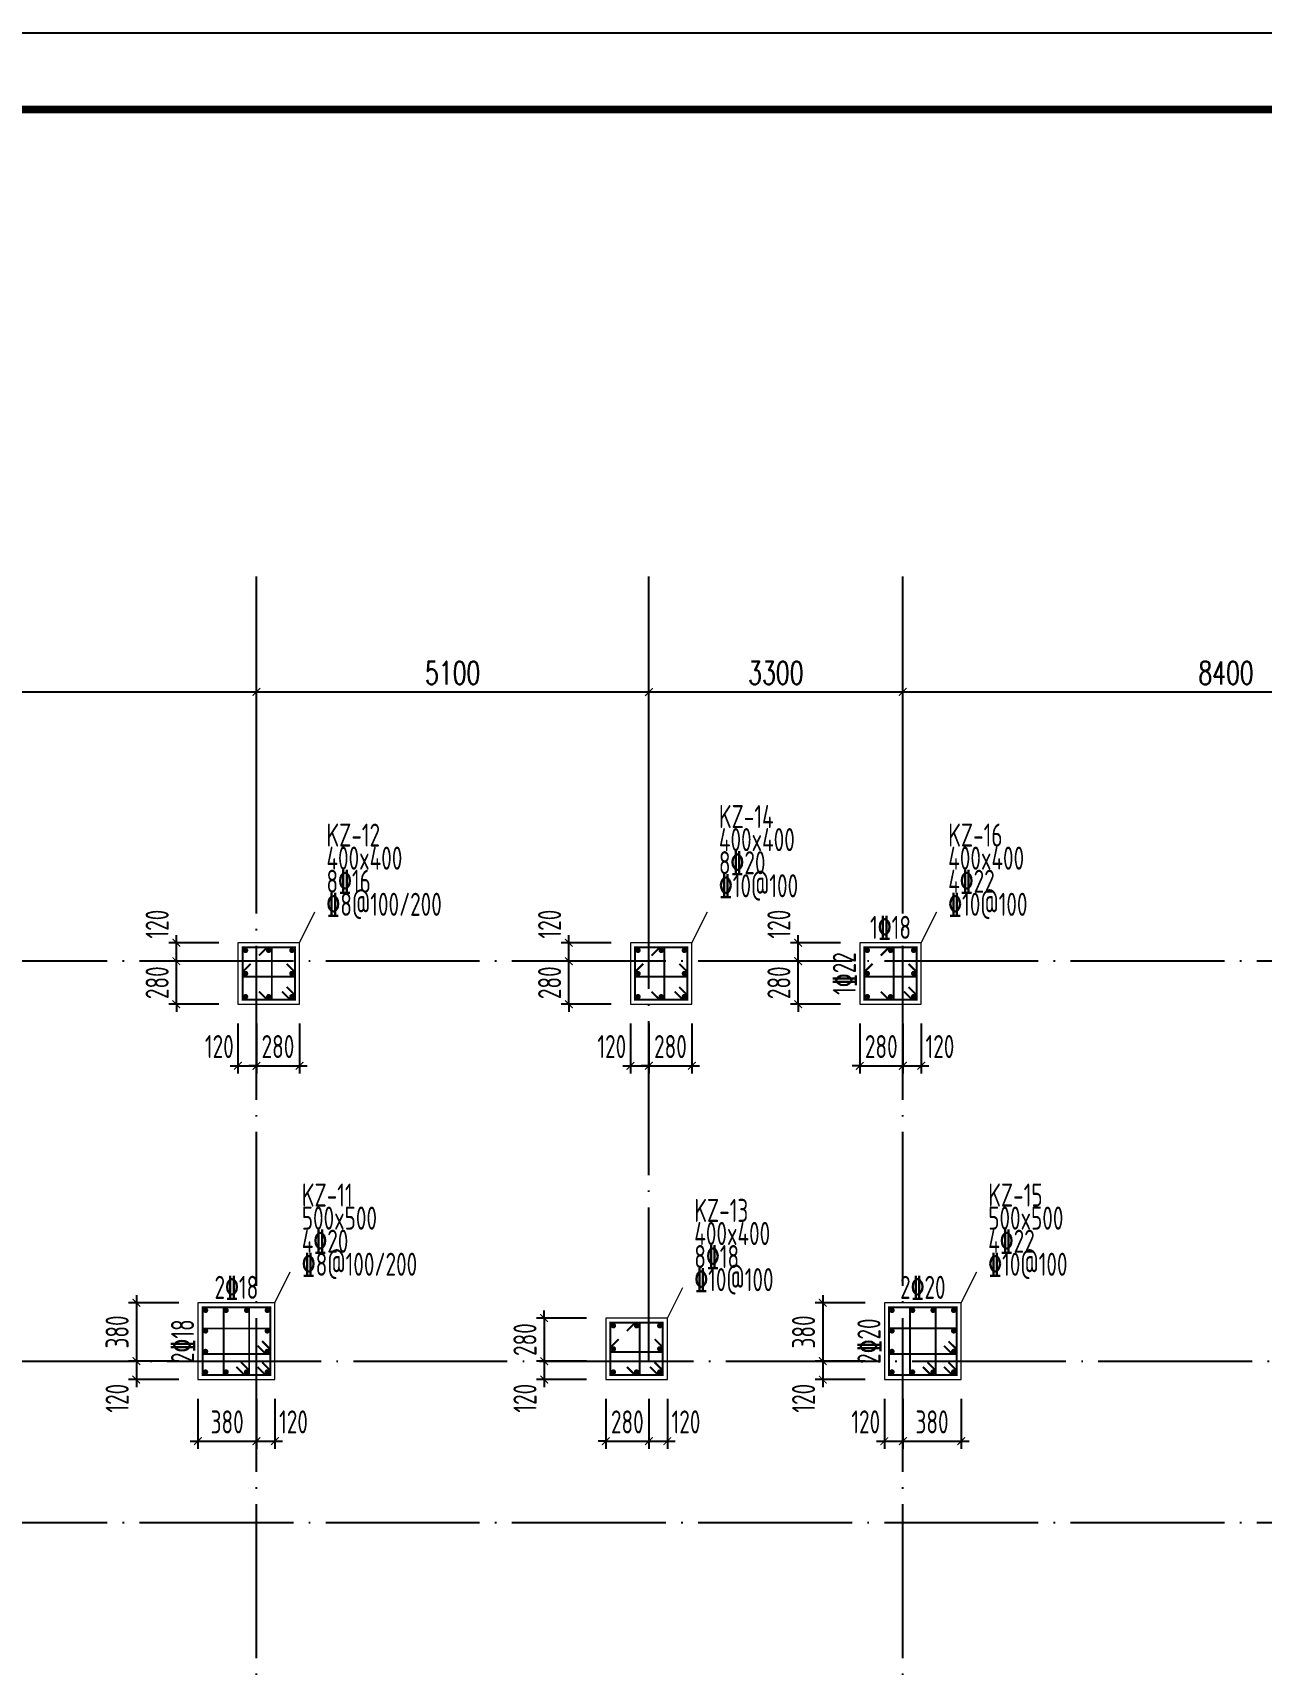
# Model space of a CAD drawing. Extents: x -638872 to -278819, y -139534 to 213996.
# Drawn here: x -508313 to -492348, y 28279 to 49531 of the extents above; entities that cross this region are included whole.
import ezdxf
from ezdxf.enums import TextEntityAlignment as Align

# ---------------------------------------------------------------- set-up
doc = ezdxf.new("R2010")
doc.units = 0
doc.header["$LTSCALE"] = 1000
doc.header["$MEASUREMENT"] = 0
doc.linetypes.add('DOTE', pattern=[2.42, 2, -0.2, 0.02, -0.2])
doc.layers.get('0').update_dxf_attribs({"linetype": 'CONTINUOUS'})
doc.layers.get('Defpoints').update_dxf_attribs({"linetype": 'CONTINUOUS'})
for name, color, linetype in [('AXIS', 171, 'CONTINUOUS'), ('DOTE', 14, 'DOTE'), ('S_PCOLUMHOOPBAR', 24, 'CONTINUOUS'), ('TK', 4, 'CONTINUOUS')]:
    doc.layers.add(name, color=color, linetype=linetype)
for name, color, linetype, lineweight in [('COLU', 7, 'CONTINUOUS', 0), ('COLU_DIM', 3, 'CONTINUOUS', 0), ('COLU_HATCH', 251, 'CONTINUOUS', 0), ('S_PColumMainBar', 14, 'CONTINUOUS', 25), ('柱原位标注', 7, 'CONTINUOUS', 18), ('柱集中标注', 2, 'CONTINUOUS', 18)]:
    doc.layers.add(name, color=color, linetype=linetype, lineweight=lineweight)
doc.styles.add('_TCH_DIM_T3', font='SIMPLEX', dxfattribs={"width": 0.705882, "bigfont": 'GBCBIG'})
doc.styles.add('FromPkpm', font='Pkpmeng', dxfattribs={"width": 0.7, "bigfont": 'hztxt'})
doc.styles.add('TSSD_Dimension', font='tssdeng.shx', dxfattribs={"width": 0.7, "bigfont": 'hztxt.shx'})
doc.dimstyles.new('_TCH_ARCH&&100', dxfattribs={"dimtxt": 297.5, "dimasz": 100, "dimexe": 250, "dimexo": 300, "dimgap": 100, "dimtad": 1, "dimdec": 0, "dimzin": 0, "dimdsep": 46, "dimtxsty": '_TCH_DIM_T3', "dimblk": 'ARCHTICK', "dimcen": 0.09, "dimclrt": 7, "dimazin": 2, "dimtfac": 1, "dimtdec": 0, "dimtix": 1, "dimtmove": 2, "dimatfit": 3, "dimfxl": 0, "dimtolj": 1, "dimtzin": 0, "dimarcsym": 0})
doc.dimstyles.new('TSSD_50_100', dxfattribs={"dimtxt": 300, "dimasz": 100, "dimexe": 100, "dimexo": 250, "dimgap": 100, "dimtad": 1, "dimdec": 0, "dimlfac": 0.5, "dimzin": 0, "dimdsep": 46, "dimtxsty": 'TSSD_Dimension', "dimblk": 'ARCHTICK', "dimblk1": 'ARCHTICK', "dimblk2": 'ARCHTICK', "dimcen": 0, "dimdle": 100, "dimclrt": 7, "dimadec": 0, "dimazin": 0, "dimtfac": 1, "dimtdec": 0, "dimtix": 1, "dimtmove": 2, "dimatfit": 3, "dimfxl": 0, "dimtolj": 1, "dimtzin": 0, "dimarcsym": 0})

# ---------------------------------------------------------------- blocks, each defined once
blk = doc.blocks.new('_ArchTick')
at = {"color": 0, "linetype": 'ByBlock', "const_width": 0.15}
blk.add_lwpolyline([(-0.5, -0.5), (0.5, 0.5)], dxfattribs=at)
blk = doc.blocks.new('*D221')
at = {"layer": 'COLU_DIM', "color": 0, "lineweight": -2}
for p, q in [((-497566, 36649), (-497566, 35999)), ((-497006, 36649), (-497006, 35999)), ((-497566, 36099), (-497666, 36099)), ((-497566, 36099), (-497006, 36099)), ((-497006, 36099), (-496906, 36099))]:
    blk.add_line(p, q, dxfattribs=at)
at = {"layer": 'Defpoints', "color": 0}
for p in [(-497566, 36899), (-497006, 36899), (-497006, 36099)]:
    blk.add_point(p, dxfattribs=at)
at = {"layer": 'COLU_DIM', "color": 0, "lineweight": -2, "xscale": 100, "yscale": 100, "zscale": 100}
blk.add_blockref('_ArchTick', (-497566, 36099), dxfattribs=at)
at = {"layer": 'COLU_DIM', "color": 0, "lineweight": -2, "xscale": 100, "yscale": 100, "zscale": 100, "rotation": 180}
blk.add_blockref('_ArchTick', (-497006, 36099), dxfattribs=at)
at = {"layer": 'COLU_DIM', "color": 7, "insert": (-497286, 36349), "char_height": 300, "attachment_point": 5, "style": 'TSSD_Dimension'}
blk.add_mtext('\\A1;280', dxfattribs=at)
blk = doc.blocks.new('*D222')
at = {"layer": 'COLU_DIM', "color": 0, "lineweight": -2}
for p, q in [((-497006, 36649), (-497006, 35999)), ((-496766, 36649), (-496766, 35999)), ((-497106, 36099), (-496666, 36099))]:
    blk.add_line(p, q, dxfattribs=at)
at = {"layer": 'Defpoints', "color": 0}
for p in [(-497006, 36899), (-496766, 36899), (-496766, 36099)]:
    blk.add_point(p, dxfattribs=at)
at = {"layer": 'COLU_DIM', "color": 0, "lineweight": -2, "xscale": 100, "yscale": 100, "zscale": 100, "rotation": 180}
blk.add_blockref('_ArchTick', (-497006, 36099), dxfattribs=at)
at = {"layer": 'COLU_DIM', "color": 0, "lineweight": -2, "xscale": 100, "yscale": 100, "zscale": 100}
blk.add_blockref('_ArchTick', (-496766, 36099), dxfattribs=at)
at = {"layer": 'COLU_DIM', "color": 7, "insert": (-496524, 36349), "char_height": 300, "attachment_point": 5, "style": 'TSSD_Dimension'}
blk.add_mtext('\\A1;120', dxfattribs=at)
blk = doc.blocks.new('*D223')
at = {"layer": 'COLU_DIM', "color": 0, "lineweight": -2}
for p, q in [((-497816, 37459), (-498466, 37459)), ((-498366, 37459), (-498366, 37559)), ((-498366, 36899), (-498366, 37459)), ((-497816, 36899), (-498466, 36899)), ((-498366, 36899), (-498366, 36799))]:
    blk.add_line(p, q, dxfattribs=at)
at = {"layer": 'Defpoints', "color": 0}
for p in [(-498366, 37459), (-497566, 37459), (-497566, 36899)]:
    blk.add_point(p, dxfattribs=at)
at = {"layer": 'COLU_DIM', "color": 0, "lineweight": -2, "xscale": 100, "yscale": 100, "zscale": 100}
for p, rotation in [((-498366, 37459), 270), ((-498366, 36899), 90)]:
    blk.add_blockref('_ArchTick', p, dxfattribs=dict(at, rotation=rotation))
at = {"layer": 'COLU_DIM', "color": 7, "insert": (-498616, 37179), "char_height": 300, "attachment_point": 5, "rotation": 90, "style": 'TSSD_Dimension'}
blk.add_mtext('\\A1;280', dxfattribs=at)
blk = doc.blocks.new('*D224')
at = {"layer": 'COLU_DIM', "color": 0, "lineweight": -2}
for p, q in [((-497816, 37699), (-498466, 37699)), ((-498366, 37359), (-498366, 37799)), ((-497816, 37459), (-498466, 37459))]:
    blk.add_line(p, q, dxfattribs=at)
at = {"layer": 'Defpoints', "color": 0}
for p in [(-498366, 37699), (-497566, 37699), (-497566, 37459)]:
    blk.add_point(p, dxfattribs=at)
at = {"layer": 'COLU_DIM', "color": 0, "lineweight": -2, "xscale": 100, "yscale": 100, "zscale": 100}
for p, rotation in [((-498366, 37699), 90), ((-498366, 37459), 270)]:
    blk.add_blockref('_ArchTick', p, dxfattribs=dict(at, rotation=rotation))
at = {"layer": 'COLU_DIM', "color": 7, "insert": (-498616, 37941), "char_height": 300, "attachment_point": 5, "rotation": 90, "style": 'TSSD_Dimension'}
blk.add_mtext('\\A1;120', dxfattribs=at)
blk = doc.blocks.new('*D225')
at = {"layer": 'COLU_DIM', "color": 0, "lineweight": -2}
for p, q in [((-500546, 36649), (-500546, 35999)), ((-500306, 36649), (-500306, 35999)), ((-500646, 36099), (-500206, 36099))]:
    blk.add_line(p, q, dxfattribs=at)
at = {"layer": 'Defpoints', "color": 0}
for p in [(-500546, 36899), (-500306, 36899), (-500306, 36099)]:
    blk.add_point(p, dxfattribs=at)
at = {"layer": 'COLU_DIM', "color": 0, "lineweight": -2, "xscale": 100, "yscale": 100, "zscale": 100, "rotation": 180}
blk.add_blockref('_ArchTick', (-500546, 36099), dxfattribs=at)
at = {"layer": 'COLU_DIM', "color": 0, "lineweight": -2, "xscale": 100, "yscale": 100, "zscale": 100}
blk.add_blockref('_ArchTick', (-500306, 36099), dxfattribs=at)
at = {"layer": 'COLU_DIM', "color": 7, "insert": (-500788, 36349), "char_height": 300, "attachment_point": 5, "style": 'TSSD_Dimension'}
blk.add_mtext('\\A1;120', dxfattribs=at)
blk = doc.blocks.new('*D226')
at = {"layer": 'COLU_DIM', "color": 0, "lineweight": -2}
for p, q in [((-500306, 36649), (-500306, 35999)), ((-499746, 36649), (-499746, 35999)), ((-500306, 36099), (-500406, 36099)), ((-500306, 36099), (-499746, 36099)), ((-499746, 36099), (-499646, 36099))]:
    blk.add_line(p, q, dxfattribs=at)
at = {"layer": 'Defpoints', "color": 0}
for p in [(-500306, 36899), (-499746, 36899), (-499746, 36099)]:
    blk.add_point(p, dxfattribs=at)
at = {"layer": 'COLU_DIM', "color": 0, "lineweight": -2, "xscale": 100, "yscale": 100, "zscale": 100}
blk.add_blockref('_ArchTick', (-500306, 36099), dxfattribs=at)
at = {"layer": 'COLU_DIM', "color": 0, "lineweight": -2, "xscale": 100, "yscale": 100, "zscale": 100, "rotation": 180}
blk.add_blockref('_ArchTick', (-499746, 36099), dxfattribs=at)
at = {"layer": 'COLU_DIM', "color": 7, "insert": (-500026, 36349), "char_height": 300, "attachment_point": 5, "style": 'TSSD_Dimension'}
blk.add_mtext('\\A1;280', dxfattribs=at)
blk = doc.blocks.new('*D227')
at = {"layer": 'COLU_DIM', "color": 0, "lineweight": -2}
for p, q in [((-500796, 37459), (-501446, 37459)), ((-501346, 37459), (-501346, 37559)), ((-501346, 36899), (-501346, 37459)), ((-500796, 36899), (-501446, 36899)), ((-501346, 36899), (-501346, 36799))]:
    blk.add_line(p, q, dxfattribs=at)
at = {"layer": 'Defpoints', "color": 0}
for p in [(-501346, 37459), (-500546, 37459), (-500546, 36899)]:
    blk.add_point(p, dxfattribs=at)
at = {"layer": 'COLU_DIM', "color": 0, "lineweight": -2, "xscale": 100, "yscale": 100, "zscale": 100}
for p, rotation in [((-501346, 37459), 270), ((-501346, 36899), 90)]:
    blk.add_blockref('_ArchTick', p, dxfattribs=dict(at, rotation=rotation))
at = {"layer": 'COLU_DIM', "color": 7, "insert": (-501596, 37179), "char_height": 300, "attachment_point": 5, "rotation": 90, "style": 'TSSD_Dimension'}
blk.add_mtext('\\A1;280', dxfattribs=at)
blk = doc.blocks.new('*D228')
at = {"layer": 'COLU_DIM', "color": 0, "lineweight": -2}
for p, q in [((-500796, 37699), (-501446, 37699)), ((-501346, 37359), (-501346, 37799)), ((-500796, 37459), (-501446, 37459))]:
    blk.add_line(p, q, dxfattribs=at)
at = {"layer": 'Defpoints', "color": 0}
for p in [(-501346, 37699), (-500546, 37699), (-500546, 37459)]:
    blk.add_point(p, dxfattribs=at)
at = {"layer": 'COLU_DIM', "color": 0, "lineweight": -2, "xscale": 100, "yscale": 100, "zscale": 100}
for p, rotation in [((-501346, 37699), 90), ((-501346, 37459), 270)]:
    blk.add_blockref('_ArchTick', p, dxfattribs=dict(at, rotation=rotation))
at = {"layer": 'COLU_DIM', "color": 7, "insert": (-501596, 37941), "char_height": 300, "attachment_point": 5, "rotation": 90, "style": 'TSSD_Dimension'}
blk.add_mtext('\\A1;120', dxfattribs=at)
blk = doc.blocks.new('*D229')
at = {"layer": 'COLU_DIM', "color": 0, "lineweight": -2}
for p, q in [((-505646, 36649), (-505646, 35999)), ((-505406, 36649), (-505406, 35999)), ((-505746, 36099), (-505306, 36099))]:
    blk.add_line(p, q, dxfattribs=at)
at = {"layer": 'Defpoints', "color": 0}
for p in [(-505646, 36899), (-505406, 36899), (-505406, 36099)]:
    blk.add_point(p, dxfattribs=at)
at = {"layer": 'COLU_DIM', "color": 0, "lineweight": -2, "xscale": 100, "yscale": 100, "zscale": 100, "rotation": 180}
blk.add_blockref('_ArchTick', (-505646, 36099), dxfattribs=at)
at = {"layer": 'COLU_DIM', "color": 0, "lineweight": -2, "xscale": 100, "yscale": 100, "zscale": 100}
blk.add_blockref('_ArchTick', (-505406, 36099), dxfattribs=at)
at = {"layer": 'COLU_DIM', "color": 7, "insert": (-505888, 36349), "char_height": 300, "attachment_point": 5, "style": 'TSSD_Dimension'}
blk.add_mtext('\\A1;120', dxfattribs=at)
blk = doc.blocks.new('*D230')
at = {"layer": 'COLU_DIM', "color": 0, "lineweight": -2}
for p, q in [((-505406, 36649), (-505406, 35999)), ((-504846, 36649), (-504846, 35999)), ((-505406, 36099), (-505506, 36099)), ((-505406, 36099), (-504846, 36099)), ((-504846, 36099), (-504746, 36099))]:
    blk.add_line(p, q, dxfattribs=at)
at = {"layer": 'Defpoints', "color": 0}
for p in [(-505406, 36899), (-504846, 36899), (-504846, 36099)]:
    blk.add_point(p, dxfattribs=at)
at = {"layer": 'COLU_DIM', "color": 0, "lineweight": -2, "xscale": 100, "yscale": 100, "zscale": 100}
blk.add_blockref('_ArchTick', (-505406, 36099), dxfattribs=at)
at = {"layer": 'COLU_DIM', "color": 0, "lineweight": -2, "xscale": 100, "yscale": 100, "zscale": 100, "rotation": 180}
blk.add_blockref('_ArchTick', (-504846, 36099), dxfattribs=at)
at = {"layer": 'COLU_DIM', "color": 7, "insert": (-505126, 36349), "char_height": 300, "attachment_point": 5, "style": 'TSSD_Dimension'}
blk.add_mtext('\\A1;280', dxfattribs=at)
blk = doc.blocks.new('*D231')
at = {"layer": 'COLU_DIM', "color": 0, "lineweight": -2}
for p, q in [((-505896, 37459), (-506546, 37459)), ((-506446, 37459), (-506446, 37559)), ((-506446, 36899), (-506446, 37459)), ((-505896, 36899), (-506546, 36899)), ((-506446, 36899), (-506446, 36799))]:
    blk.add_line(p, q, dxfattribs=at)
at = {"layer": 'Defpoints', "color": 0}
for p in [(-506446, 37459), (-505646, 37459), (-505646, 36899)]:
    blk.add_point(p, dxfattribs=at)
at = {"layer": 'COLU_DIM', "color": 0, "lineweight": -2, "xscale": 100, "yscale": 100, "zscale": 100}
for p, rotation in [((-506446, 37459), 270), ((-506446, 36899), 90)]:
    blk.add_blockref('_ArchTick', p, dxfattribs=dict(at, rotation=rotation))
at = {"layer": 'COLU_DIM', "color": 7, "insert": (-506696, 37179), "char_height": 300, "attachment_point": 5, "rotation": 90, "style": 'TSSD_Dimension'}
blk.add_mtext('\\A1;280', dxfattribs=at)
blk = doc.blocks.new('*D232')
at = {"layer": 'COLU_DIM', "color": 0, "lineweight": -2}
for p, q in [((-505896, 37699), (-506546, 37699)), ((-506446, 37359), (-506446, 37799)), ((-505896, 37459), (-506546, 37459))]:
    blk.add_line(p, q, dxfattribs=at)
at = {"layer": 'Defpoints', "color": 0}
for p in [(-506446, 37699), (-505646, 37699), (-505646, 37459)]:
    blk.add_point(p, dxfattribs=at)
at = {"layer": 'COLU_DIM', "color": 0, "lineweight": -2, "xscale": 100, "yscale": 100, "zscale": 100}
for p, rotation in [((-506446, 37699), 90), ((-506446, 37459), 270)]:
    blk.add_blockref('_ArchTick', p, dxfattribs=dict(at, rotation=rotation))
at = {"layer": 'COLU_DIM', "color": 7, "insert": (-506696, 37941), "char_height": 300, "attachment_point": 5, "rotation": 90, "style": 'TSSD_Dimension'}
blk.add_mtext('\\A1;120', dxfattribs=at)
blk = doc.blocks.new('*D253')
at = {"layer": 'COLU_DIM', "color": 0, "lineweight": -2}
for p, q in [((-497246, 31769), (-497246, 31119)), ((-497006, 31769), (-497006, 31119)), ((-497346, 31219), (-496906, 31219))]:
    blk.add_line(p, q, dxfattribs=at)
at = {"layer": 'Defpoints', "color": 0}
for p in [(-497246, 32019), (-497006, 32019), (-497006, 31219)]:
    blk.add_point(p, dxfattribs=at)
at = {"layer": 'COLU_DIM', "color": 0, "lineweight": -2, "xscale": 100, "yscale": 100, "zscale": 100, "rotation": 180}
blk.add_blockref('_ArchTick', (-497246, 31219), dxfattribs=at)
at = {"layer": 'COLU_DIM', "color": 0, "lineweight": -2, "xscale": 100, "yscale": 100, "zscale": 100}
blk.add_blockref('_ArchTick', (-497006, 31219), dxfattribs=at)
at = {"layer": 'COLU_DIM', "color": 7, "insert": (-497488, 31469), "char_height": 300, "attachment_point": 5, "style": 'TSSD_Dimension'}
blk.add_mtext('\\A1;120', dxfattribs=at)
blk = doc.blocks.new('*D254')
at = {"layer": 'COLU_DIM', "color": 0, "lineweight": -2}
for p, q in [((-497006, 31769), (-497006, 31119)), ((-496246, 31769), (-496246, 31119)), ((-497106, 31219), (-496146, 31219))]:
    blk.add_line(p, q, dxfattribs=at)
at = {"layer": 'Defpoints', "color": 0}
for p in [(-497006, 32019), (-496246, 32019), (-496246, 31219)]:
    blk.add_point(p, dxfattribs=at)
at = {"layer": 'COLU_DIM', "color": 0, "lineweight": -2, "xscale": 100, "yscale": 100, "zscale": 100, "rotation": 180}
blk.add_blockref('_ArchTick', (-497006, 31219), dxfattribs=at)
at = {"layer": 'COLU_DIM', "color": 0, "lineweight": -2, "xscale": 100, "yscale": 100, "zscale": 100}
blk.add_blockref('_ArchTick', (-496246, 31219), dxfattribs=at)
at = {"layer": 'COLU_DIM', "color": 7, "insert": (-496626, 31469), "char_height": 300, "attachment_point": 5, "style": 'TSSD_Dimension'}
blk.add_mtext('\\A1;380', dxfattribs=at)
blk = doc.blocks.new('*D255')
at = {"layer": 'COLU_DIM', "color": 0, "lineweight": -2}
for p, q in [((-497496, 33019), (-498146, 33019)), ((-498046, 33119), (-498046, 32159)), ((-497496, 32259), (-498146, 32259))]:
    blk.add_line(p, q, dxfattribs=at)
at = {"layer": 'Defpoints', "color": 0}
for p in [(-497246, 33019), (-498046, 32259), (-497246, 32259)]:
    blk.add_point(p, dxfattribs=at)
at = {"layer": 'COLU_DIM', "color": 0, "lineweight": -2, "xscale": 100, "yscale": 100, "zscale": 100}
for p, rotation in [((-498046, 33019), 90), ((-498046, 32259), 270)]:
    blk.add_blockref('_ArchTick', p, dxfattribs=dict(at, rotation=rotation))
at = {"layer": 'COLU_DIM', "color": 7, "insert": (-498296, 32639), "char_height": 300, "attachment_point": 5, "rotation": 90, "style": 'TSSD_Dimension'}
blk.add_mtext('\\A1;380', dxfattribs=at)
blk = doc.blocks.new('*D256')
at = {"layer": 'COLU_DIM', "color": 0, "lineweight": -2}
for p, q in [((-498046, 32359), (-498046, 31919)), ((-497496, 32259), (-498146, 32259)), ((-497496, 32019), (-498146, 32019))]:
    blk.add_line(p, q, dxfattribs=at)
at = {"layer": 'Defpoints', "color": 0}
for p in [(-497246, 32259), (-498046, 32019), (-497246, 32019)]:
    blk.add_point(p, dxfattribs=at)
at = {"layer": 'COLU_DIM', "color": 0, "lineweight": -2, "xscale": 100, "yscale": 100, "zscale": 100}
for p, rotation in [((-498046, 32259), 90), ((-498046, 32019), 270)]:
    blk.add_blockref('_ArchTick', p, dxfattribs=dict(at, rotation=rotation))
at = {"layer": 'COLU_DIM', "color": 7, "insert": (-498296, 31777), "char_height": 300, "attachment_point": 5, "rotation": 90, "style": 'TSSD_Dimension'}
blk.add_mtext('\\A1;120', dxfattribs=at)
blk = doc.blocks.new('*D257')
at = {"layer": 'COLU_DIM', "color": 0, "lineweight": -2}
for p, q in [((-500866, 31769), (-500866, 31119)), ((-500306, 31769), (-500306, 31119)), ((-500866, 31219), (-500966, 31219)), ((-500866, 31219), (-500306, 31219)), ((-500306, 31219), (-500206, 31219))]:
    blk.add_line(p, q, dxfattribs=at)
at = {"layer": 'Defpoints', "color": 0}
for p in [(-500866, 32019), (-500306, 32019), (-500306, 31219)]:
    blk.add_point(p, dxfattribs=at)
at = {"layer": 'COLU_DIM', "color": 0, "lineweight": -2, "xscale": 100, "yscale": 100, "zscale": 100}
blk.add_blockref('_ArchTick', (-500866, 31219), dxfattribs=at)
at = {"layer": 'COLU_DIM', "color": 0, "lineweight": -2, "xscale": 100, "yscale": 100, "zscale": 100, "rotation": 180}
blk.add_blockref('_ArchTick', (-500306, 31219), dxfattribs=at)
at = {"layer": 'COLU_DIM', "color": 7, "insert": (-500586, 31469), "char_height": 300, "attachment_point": 5, "style": 'TSSD_Dimension'}
blk.add_mtext('\\A1;280', dxfattribs=at)
blk = doc.blocks.new('*D258')
at = {"layer": 'COLU_DIM', "color": 0, "lineweight": -2}
for p, q in [((-500306, 31769), (-500306, 31119)), ((-500066, 31769), (-500066, 31119)), ((-500406, 31219), (-499966, 31219))]:
    blk.add_line(p, q, dxfattribs=at)
at = {"layer": 'Defpoints', "color": 0}
for p in [(-500306, 32019), (-500066, 32019), (-500066, 31219)]:
    blk.add_point(p, dxfattribs=at)
at = {"layer": 'COLU_DIM', "color": 0, "lineweight": -2, "xscale": 100, "yscale": 100, "zscale": 100, "rotation": 180}
blk.add_blockref('_ArchTick', (-500306, 31219), dxfattribs=at)
at = {"layer": 'COLU_DIM', "color": 0, "lineweight": -2, "xscale": 100, "yscale": 100, "zscale": 100}
blk.add_blockref('_ArchTick', (-500066, 31219), dxfattribs=at)
at = {"layer": 'COLU_DIM', "color": 7, "insert": (-499824, 31469), "char_height": 300, "attachment_point": 5, "style": 'TSSD_Dimension'}
blk.add_mtext('\\A1;120', dxfattribs=at)
blk = doc.blocks.new('*D259')
at = {"layer": 'COLU_DIM', "color": 0, "lineweight": -2}
for p, q in [((-501116, 32819), (-501766, 32819)), ((-501666, 32819), (-501666, 32919)), ((-501666, 32819), (-501666, 32259)), ((-501116, 32259), (-501766, 32259)), ((-501666, 32259), (-501666, 32159))]:
    blk.add_line(p, q, dxfattribs=at)
at = {"layer": 'Defpoints', "color": 0}
for p in [(-500866, 32819), (-501666, 32259), (-500866, 32259)]:
    blk.add_point(p, dxfattribs=at)
at = {"layer": 'COLU_DIM', "color": 0, "lineweight": -2, "xscale": 100, "yscale": 100, "zscale": 100}
for p, rotation in [((-501666, 32819), 270), ((-501666, 32259), 90)]:
    blk.add_blockref('_ArchTick', p, dxfattribs=dict(at, rotation=rotation))
at = {"layer": 'COLU_DIM', "color": 7, "insert": (-501916, 32539), "char_height": 300, "attachment_point": 5, "rotation": 90, "style": 'TSSD_Dimension'}
blk.add_mtext('\\A1;280', dxfattribs=at)
blk = doc.blocks.new('*D260')
at = {"layer": 'COLU_DIM', "color": 0, "lineweight": -2}
for p, q in [((-501666, 32359), (-501666, 31919)), ((-501116, 32259), (-501766, 32259)), ((-501116, 32019), (-501766, 32019))]:
    blk.add_line(p, q, dxfattribs=at)
at = {"layer": 'Defpoints', "color": 0}
for p in [(-500866, 32259), (-501666, 32019), (-500866, 32019)]:
    blk.add_point(p, dxfattribs=at)
at = {"layer": 'COLU_DIM', "color": 0, "lineweight": -2, "xscale": 100, "yscale": 100, "zscale": 100}
for p, rotation in [((-501666, 32259), 90), ((-501666, 32019), 270)]:
    blk.add_blockref('_ArchTick', p, dxfattribs=dict(at, rotation=rotation))
at = {"layer": 'COLU_DIM', "color": 7, "insert": (-501916, 31777), "char_height": 300, "attachment_point": 5, "rotation": 90, "style": 'TSSD_Dimension'}
blk.add_mtext('\\A1;120', dxfattribs=at)
blk = doc.blocks.new('*D261')
at = {"layer": 'COLU_DIM', "color": 0, "lineweight": -2}
for p, q in [((-506166, 31769), (-506166, 31119)), ((-505406, 31769), (-505406, 31119)), ((-506266, 31219), (-505306, 31219))]:
    blk.add_line(p, q, dxfattribs=at)
at = {"layer": 'Defpoints', "color": 0}
for p in [(-506166, 32019), (-505406, 32019), (-505406, 31219)]:
    blk.add_point(p, dxfattribs=at)
at = {"layer": 'COLU_DIM', "color": 0, "lineweight": -2, "xscale": 100, "yscale": 100, "zscale": 100, "rotation": 180}
blk.add_blockref('_ArchTick', (-506166, 31219), dxfattribs=at)
at = {"layer": 'COLU_DIM', "color": 0, "lineweight": -2, "xscale": 100, "yscale": 100, "zscale": 100}
blk.add_blockref('_ArchTick', (-505406, 31219), dxfattribs=at)
at = {"layer": 'COLU_DIM', "color": 7, "insert": (-505786, 31469), "char_height": 300, "attachment_point": 5, "style": 'TSSD_Dimension'}
blk.add_mtext('\\A1;380', dxfattribs=at)
blk = doc.blocks.new('*D262')
at = {"layer": 'COLU_DIM', "color": 0, "lineweight": -2}
for p, q in [((-505406, 31769), (-505406, 31119)), ((-505166, 31769), (-505166, 31119)), ((-505506, 31219), (-505066, 31219))]:
    blk.add_line(p, q, dxfattribs=at)
at = {"layer": 'Defpoints', "color": 0}
for p in [(-505406, 32019), (-505166, 32019), (-505166, 31219)]:
    blk.add_point(p, dxfattribs=at)
at = {"layer": 'COLU_DIM', "color": 0, "lineweight": -2, "xscale": 100, "yscale": 100, "zscale": 100, "rotation": 180}
blk.add_blockref('_ArchTick', (-505406, 31219), dxfattribs=at)
at = {"layer": 'COLU_DIM', "color": 0, "lineweight": -2, "xscale": 100, "yscale": 100, "zscale": 100}
blk.add_blockref('_ArchTick', (-505166, 31219), dxfattribs=at)
at = {"layer": 'COLU_DIM', "color": 7, "insert": (-504924, 31469), "char_height": 300, "attachment_point": 5, "style": 'TSSD_Dimension'}
blk.add_mtext('\\A1;120', dxfattribs=at)
blk = doc.blocks.new('*D263')
at = {"layer": 'COLU_DIM', "color": 0, "lineweight": -2}
for p, q in [((-506416, 33019), (-507066, 33019)), ((-506966, 33119), (-506966, 32159)), ((-506416, 32259), (-507066, 32259))]:
    blk.add_line(p, q, dxfattribs=at)
at = {"layer": 'Defpoints', "color": 0}
for p in [(-506166, 33019), (-506966, 32259), (-506166, 32259)]:
    blk.add_point(p, dxfattribs=at)
at = {"layer": 'COLU_DIM', "color": 0, "lineweight": -2, "xscale": 100, "yscale": 100, "zscale": 100}
for p, rotation in [((-506966, 33019), 90), ((-506966, 32259), 270)]:
    blk.add_blockref('_ArchTick', p, dxfattribs=dict(at, rotation=rotation))
at = {"layer": 'COLU_DIM', "color": 7, "insert": (-507216, 32639), "char_height": 300, "attachment_point": 5, "rotation": 90, "style": 'TSSD_Dimension'}
blk.add_mtext('\\A1;380', dxfattribs=at)
blk = doc.blocks.new('*D264')
at = {"layer": 'COLU_DIM', "color": 0, "lineweight": -2}
for p, q in [((-506966, 32359), (-506966, 31919)), ((-506416, 32259), (-507066, 32259)), ((-506416, 32019), (-507066, 32019))]:
    blk.add_line(p, q, dxfattribs=at)
at = {"layer": 'Defpoints', "color": 0}
for p in [(-506166, 32259), (-506966, 32019), (-506166, 32019)]:
    blk.add_point(p, dxfattribs=at)
at = {"layer": 'COLU_DIM', "color": 0, "lineweight": -2, "xscale": 100, "yscale": 100, "zscale": 100}
for p, rotation in [((-506966, 32259), 90), ((-506966, 32019), 270)]:
    blk.add_blockref('_ArchTick', p, dxfattribs=dict(at, rotation=rotation))
at = {"layer": 'COLU_DIM', "color": 7, "insert": (-507216, 31777), "char_height": 300, "attachment_point": 5, "rotation": 90, "style": 'TSSD_Dimension'}
blk.add_mtext('\\A1;120', dxfattribs=at)
blk = doc.blocks.new('GeYuanFrame_12066454', base_point=(18.76, 4.34))
at = {"layer": 'TK'}
blk.add_line((43.76, 414.34), (751.76, 414.34), dxfattribs=at)
blk.add_lwpolyline([(18.76, 424.34), (761.76, 424.34), (761.76, 4.34), (18.76, 4.34), (18.76, 424.34)], dxfattribs=at)
at = {"layer": 'TK', "const_width": 1}
blk.add_lwpolyline([(751.76, 414.34), (43.76, 414.34), (43.76, 14.34), (751.76, 14.34)], close=True, dxfattribs=at)
blk = doc.blocks.new('*D667')
at = {"layer": 'AXIS', "color": 0, "lineweight": -2}
for p, q in [((-513806, 38759), (-513806, 41209)), ((-505406, 38759), (-505406, 41209)), ((-513806, 40959), (-505406, 40959))]:
    blk.add_line(p, q, dxfattribs=at)
at = {"layer": 'Defpoints', "color": 0}
for p in [(-505406, 40959), (-513806, 38459), (-505406, 38459)]:
    blk.add_point(p, dxfattribs=at)
at = {"layer": 'AXIS', "color": 0, "lineweight": -2, "xscale": 100, "yscale": 100, "zscale": 100, "rotation": 180}
blk.add_blockref('_ArchTick', (-513806, 40959), dxfattribs=at)
at = {"layer": 'AXIS', "color": 0, "lineweight": -2, "xscale": 100, "yscale": 100, "zscale": 100}
blk.add_blockref('_ArchTick', (-505406, 40959), dxfattribs=at)
at = {"layer": 'AXIS', "color": 7, "insert": (-509606, 41207), "char_height": 297.5, "attachment_point": 5, "style": '_TCH_DIM_T3'}
blk.add_mtext('\\A1;8400', dxfattribs=at)
blk = doc.blocks.new('*D668')
at = {"layer": 'AXIS', "color": 0, "lineweight": -2}
for p, q in [((-505406, 38759), (-505406, 41209)), ((-500306, 38759), (-500306, 41209)), ((-505406, 40959), (-500306, 40959))]:
    blk.add_line(p, q, dxfattribs=at)
at = {"layer": 'Defpoints', "color": 0}
for p in [(-500306, 40959), (-505406, 38459), (-500306, 38459)]:
    blk.add_point(p, dxfattribs=at)
at = {"layer": 'AXIS', "color": 0, "lineweight": -2, "xscale": 100, "yscale": 100, "zscale": 100, "rotation": 180}
blk.add_blockref('_ArchTick', (-505406, 40959), dxfattribs=at)
at = {"layer": 'AXIS', "color": 0, "lineweight": -2, "xscale": 100, "yscale": 100, "zscale": 100}
blk.add_blockref('_ArchTick', (-500306, 40959), dxfattribs=at)
at = {"layer": 'AXIS', "color": 7, "insert": (-502856, 41207), "char_height": 297.5, "attachment_point": 5, "style": '_TCH_DIM_T3'}
blk.add_mtext('\\A1;5100', dxfattribs=at)
blk = doc.blocks.new('*D669')
at = {"layer": 'AXIS', "color": 0, "lineweight": -2}
for p, q in [((-500306, 38759), (-500306, 41209)), ((-497006, 38759), (-497006, 41209)), ((-500306, 40959), (-497006, 40959))]:
    blk.add_line(p, q, dxfattribs=at)
at = {"layer": 'Defpoints', "color": 0}
for p in [(-497006, 40959), (-500306, 38459), (-497006, 38459)]:
    blk.add_point(p, dxfattribs=at)
at = {"layer": 'AXIS', "color": 0, "lineweight": -2, "xscale": 100, "yscale": 100, "zscale": 100, "rotation": 180}
blk.add_blockref('_ArchTick', (-500306, 40959), dxfattribs=at)
at = {"layer": 'AXIS', "color": 0, "lineweight": -2, "xscale": 100, "yscale": 100, "zscale": 100}
blk.add_blockref('_ArchTick', (-497006, 40959), dxfattribs=at)
at = {"layer": 'AXIS', "color": 7, "insert": (-498656, 41207), "char_height": 297.5, "attachment_point": 5, "style": '_TCH_DIM_T3'}
blk.add_mtext('\\A1;3300', dxfattribs=at)
blk = doc.blocks.new('*D670')
at = {"layer": 'AXIS', "color": 0, "lineweight": -2}
for p, q in [((-497006, 38759), (-497006, 41209)), ((-488606, 38759), (-488606, 41209)), ((-497006, 40959), (-488606, 40959))]:
    blk.add_line(p, q, dxfattribs=at)
at = {"layer": 'Defpoints', "color": 0}
for p in [(-488606, 40959), (-497006, 38459), (-488606, 38459)]:
    blk.add_point(p, dxfattribs=at)
at = {"layer": 'AXIS', "color": 0, "lineweight": -2, "xscale": 100, "yscale": 100, "zscale": 100, "rotation": 180}
blk.add_blockref('_ArchTick', (-497006, 40959), dxfattribs=at)
at = {"layer": 'AXIS', "color": 0, "lineweight": -2, "xscale": 100, "yscale": 100, "zscale": 100}
blk.add_blockref('_ArchTick', (-488606, 40959), dxfattribs=at)
at = {"layer": 'AXIS', "color": 7, "insert": (-492806, 41207), "char_height": 297.5, "attachment_point": 5, "style": '_TCH_DIM_T3'}
blk.add_mtext('\\A1;8400', dxfattribs=at)

msp = doc.modelspace()

# ---------------------------------------------------------------- linework, layer by layer
at = {"layer": 'AXIS'}
for p, q in [((-505405.89, 38458.61), (-505405.89, 42458.61)), ((-500305.89, 38458.61), (-500305.89, 42458.61)), ((-497005.89, 38458.61), (-497005.89, 42458.61))]:
    msp.add_line(p, q, dxfattribs=at)
at = {"layer": 'COLU'}
for points in [[(-504845.89, 36898.61), (-504845.89, 37698.61), (-505645.89, 37698.61), (-505645.89, 36898.61)], [(-499745.89, 36898.61), (-499745.89, 37698.61), (-500545.89, 37698.61), (-500545.89, 36898.61)], [(-496765.89, 36898.61), (-496765.89, 37698.61), (-497565.89, 37698.61), (-497565.89, 36898.61)], [(-505165.89, 32018.61), (-505165.89, 33018.61), (-506165.89, 33018.61), (-506165.89, 32018.61)], [(-496245.89, 32018.61), (-496245.89, 33018.61), (-497245.89, 33018.61), (-497245.89, 32018.61)], [(-500065.89, 32018.61), (-500065.89, 32818.61), (-500865.89, 32818.61), (-500865.89, 32018.61)]]:
    msp.add_lwpolyline(points, close=True, dxfattribs=at)
at = {"layer": 'DOTE', "color": 8, "linetype": 'DOTE'}
for p, q in [((-505405.89, 23558.61), (-505405.89, 38458.61)), ((-500305.89, 32258.61), (-500305.89, 38458.61)), ((-497005.89, 23558.61), (-497005.89, 38458.61)), ((-478305.89, 37458.61), (-523505.89, 37458.61)), ((-523505.89, 32258.61), (-478305.89, 32258.61)), ((-478305.89, 30158.61), (-523505.89, 30158.61))]:
    msp.add_line(p, q, dxfattribs=at)
at = {"layer": 'S_PCOLUMHOOPBAR', "ltscale": 2, "const_width": 25}
for points in [[(-505071.95, 37064.67), (-504965.89, 36958.61), (-504905.89, 36958.61), (-504905.89, 37018.61), (-504905.89, 36958.61), (-504905.89, 37638.61), (-505585.89, 37638.61), (-505585.89, 36958.61), (-504965.89, 36958.61), (-504905.89, 36958.61), (-504905.89, 37018.61), (-505011.95, 37124.67)], [(-505371.95, 37064.67), (-505265.89, 36958.61), (-505205.89, 36958.61), (-505205.89, 37638.61), (-505265.89, 37638.61), (-505371.95, 37532.54)], [(-499971.95, 37064.67), (-499865.89, 36958.61), (-499805.89, 36958.61), (-499805.89, 37018.61), (-499805.89, 36958.61), (-499805.89, 37638.61), (-500485.89, 37638.61), (-500485.89, 36958.61), (-499865.89, 36958.61), (-499805.89, 36958.61), (-499805.89, 37018.61), (-499911.95, 37124.67)], [(-500271.95, 37064.67), (-500165.89, 36958.61), (-500105.89, 36958.61), (-500105.89, 37638.61), (-500165.89, 37638.61), (-500271.95, 37532.54)], [(-496991.95, 37064.67), (-496885.89, 36958.61), (-496825.89, 36958.61), (-496825.89, 37018.61), (-496825.89, 36958.61), (-496825.89, 37638.61), (-497505.89, 37638.61), (-497505.89, 36958.61), (-496885.89, 36958.61), (-496825.89, 36958.61), (-496825.89, 37018.61), (-496931.95, 37124.67)], [(-497291.95, 37064.67), (-497185.89, 36958.61), (-497125.89, 36958.61), (-497125.89, 37638.61), (-497185.89, 37638.61), (-497291.95, 37532.54)], [(-505479.82, 37424.67), (-505585.89, 37318.61), (-505585.89, 37258.61), (-504905.89, 37258.61), (-504905.89, 37318.61), (-505011.95, 37424.67)], [(-500379.82, 37424.67), (-500485.89, 37318.61), (-500485.89, 37258.61), (-499805.89, 37258.61), (-499805.89, 37318.61), (-499911.95, 37424.67)], [(-497399.82, 37424.67), (-497505.89, 37318.61), (-497505.89, 37258.61), (-496825.89, 37258.61), (-496825.89, 37318.61), (-496931.95, 37424.67)], [(-505391.95, 32184.67), (-505285.89, 32078.61), (-505225.89, 32078.61), (-505225.89, 32138.61), (-505225.89, 32078.61), (-505225.89, 32958.61), (-506105.89, 32958.61), (-506105.89, 32078.61), (-505285.89, 32078.61), (-505225.89, 32078.61), (-505225.89, 32138.61), (-505331.95, 32244.67)], [(-505666.62, 32184.67), (-505560.55, 32078.61), (-505500.55, 32078.61), (-505500.55, 32138.61), (-505500.55, 32078.61), (-505500.55, 32958.61), (-505831.22, 32958.61), (-505831.22, 32078.61), (-505560.55, 32078.61), (-505500.55, 32078.61), (-505500.55, 32138.61), (-505606.62, 32244.67)], [(-496471.95, 32184.67), (-496365.89, 32078.61), (-496305.89, 32078.61), (-496305.89, 32138.61), (-496305.89, 32078.61), (-496305.89, 32958.61), (-497185.89, 32958.61), (-497185.89, 32078.61), (-496365.89, 32078.61), (-496305.89, 32078.61), (-496305.89, 32138.61), (-496411.95, 32244.67)], [(-496745.28, 32184.67), (-496639.22, 32078.61), (-496579.22, 32078.61), (-496579.22, 32138.61), (-496579.22, 32078.61), (-496579.22, 32958.61), (-496912.55, 32958.61), (-496912.55, 32078.61), (-496639.22, 32078.61), (-496579.22, 32078.61), (-496579.22, 32138.61), (-496685.28, 32244.67)], [(-500291.95, 32184.67), (-500185.89, 32078.61), (-500125.89, 32078.61), (-500125.89, 32138.61), (-500125.89, 32078.61), (-500125.89, 32758.61), (-500805.89, 32758.61), (-500805.89, 32078.61), (-500185.89, 32078.61), (-500125.89, 32078.61), (-500125.89, 32138.61), (-500231.95, 32244.67)], [(-500591.95, 32184.67), (-500485.89, 32078.61), (-500425.89, 32078.61), (-500425.89, 32758.61), (-500485.89, 32758.61), (-500591.95, 32652.54)], [(-505391.95, 32459.34), (-505285.89, 32353.27), (-505225.89, 32353.27), (-505225.89, 32413.27), (-505225.89, 32353.27), (-505225.89, 32683.94), (-506105.89, 32683.94), (-506105.89, 32353.27), (-505285.89, 32353.27), (-505225.89, 32353.27), (-505225.89, 32413.27), (-505331.95, 32519.34)], [(-500699.82, 32544.67), (-500805.89, 32438.61), (-500805.89, 32378.61), (-500125.89, 32378.61), (-500125.89, 32438.61), (-500231.95, 32544.67)], [(-496471.95, 32458.01), (-496365.89, 32351.94), (-496305.89, 32351.94), (-496305.89, 32411.94), (-496305.89, 32351.94), (-496305.89, 32685.27), (-497185.89, 32685.27), (-497185.89, 32351.94), (-496365.89, 32351.94), (-496305.89, 32351.94), (-496305.89, 32411.94), (-496411.95, 32518.01)]]:
    msp.add_lwpolyline(points, dxfattribs=at)
at = {"layer": 'S_PColumMainBar', "ltscale": 2, "const_width": 35}
for points in [[(-505529.39, 37599.61, 1), (-505564.39, 37599.61, 1)], [(-505228.39, 37599.61, 1), (-505263.39, 37599.61, 1)], [(-504927.39, 37599.61, 1), (-504962.39, 37599.61, 1)], [(-500429.39, 37599.61, 1), (-500464.39, 37599.61, 1)], [(-500128.39, 37599.61, 1), (-500163.39, 37599.61, 1)], [(-499827.39, 37599.61, 1), (-499862.39, 37599.61, 1)], [(-497449.39, 37599.61, 1), (-497484.39, 37599.61, 1)], [(-497148.39, 37599.61, 1), (-497183.39, 37599.61, 1)], [(-496847.39, 37599.61, 1), (-496882.39, 37599.61, 1)], [(-505529.39, 37298.61, 1), (-505564.39, 37298.61, 1)], [(-504927.39, 37298.61, 1), (-504962.39, 37298.61, 1)], [(-500429.39, 37298.61, 1), (-500464.39, 37298.61, 1)], [(-499827.39, 37298.61, 1), (-499862.39, 37298.61, 1)], [(-497449.39, 37298.61, 1), (-497484.39, 37298.61, 1)], [(-496847.39, 37298.61, 1), (-496882.39, 37298.61, 1)], [(-505529.39, 36997.61, 1), (-505564.39, 36997.61, 1)], [(-505228.39, 36997.61, 1), (-505263.39, 36997.61, 1)], [(-504927.39, 36997.61, 1), (-504962.39, 36997.61, 1)], [(-500429.39, 36997.61, 1), (-500464.39, 36997.61, 1)], [(-500128.39, 36997.61, 1), (-500163.39, 36997.61, 1)], [(-499827.39, 36997.61, 1), (-499862.39, 36997.61, 1)], [(-497449.39, 36997.61, 1), (-497484.39, 36997.61, 1)], [(-497148.39, 36997.61, 1), (-497183.39, 36997.61, 1)], [(-496847.39, 36997.61, 1), (-496882.39, 36997.61, 1)], [(-506049.39, 32919.61, 1), (-506084.39, 32919.61, 1)], [(-505782.05, 32919.61, 1), (-505817.05, 32919.61, 1)], [(-505514.72, 32919.61, 1), (-505549.72, 32919.61, 1)], [(-505247.39, 32919.61, 1), (-505282.39, 32919.61, 1)], [(-497129.39, 32919.61, 1), (-497164.39, 32919.61, 1)], [(-496862.05, 32919.61, 1), (-496897.05, 32919.61, 1)], [(-496594.72, 32919.61, 1), (-496629.72, 32919.61, 1)], [(-496327.39, 32919.61, 1), (-496362.39, 32919.61, 1)], [(-500749.39, 32719.61, 1), (-500784.39, 32719.61, 1)], [(-500448.39, 32719.61, 1), (-500483.39, 32719.61, 1)], [(-500147.39, 32719.61, 1), (-500182.39, 32719.61, 1)], [(-506049.39, 32652.27, 1), (-506084.39, 32652.27, 1)], [(-505247.39, 32652.27, 1), (-505282.39, 32652.27, 1)], [(-497129.39, 32652.27, 1), (-497164.39, 32652.27, 1)], [(-496327.39, 32652.27, 1), (-496362.39, 32652.27, 1)], [(-506049.39, 32384.94, 1), (-506084.39, 32384.94, 1)], [(-505247.39, 32384.94, 1), (-505282.39, 32384.94, 1)], [(-500749.39, 32418.61, 1), (-500784.39, 32418.61, 1)], [(-500147.39, 32418.61, 1), (-500182.39, 32418.61, 1)], [(-497129.39, 32384.94, 1), (-497164.39, 32384.94, 1)], [(-496327.39, 32384.94, 1), (-496362.39, 32384.94, 1)], [(-506049.39, 32117.61, 1), (-506084.39, 32117.61, 1)], [(-505782.05, 32117.61, 1), (-505817.05, 32117.61, 1)], [(-505514.72, 32117.61, 1), (-505549.72, 32117.61, 1)], [(-505247.39, 32117.61, 1), (-505282.39, 32117.61, 1)], [(-500749.39, 32117.61, 1), (-500784.39, 32117.61, 1)], [(-500448.39, 32117.61, 1), (-500483.39, 32117.61, 1)], [(-500147.39, 32117.61, 1), (-500182.39, 32117.61, 1)], [(-497129.39, 32117.61, 1), (-497164.39, 32117.61, 1)], [(-496862.05, 32117.61, 1), (-496897.05, 32117.61, 1)], [(-496594.72, 32117.61, 1), (-496629.72, 32117.61, 1)], [(-496327.39, 32117.61, 1), (-496362.39, 32117.61, 1)]]:
    msp.add_lwpolyline(points, format="xyb", close=True, dxfattribs=at)
at = {"layer": '柱集中标注', "lineweight": 18, "ltscale": 2}
for p, q in [((-504845.89, 37698.61), (-504645.89, 38098.61)), ((-499745.89, 37698.61), (-499545.89, 38098.61)), ((-496765.89, 37698.61), (-496565.89, 38098.61)), ((-505165.89, 33018.61), (-504965.89, 33418.61)), ((-496245.89, 33018.61), (-496045.89, 33418.61)), ((-500065.89, 32818.61), (-499865.89, 33218.61))]:
    msp.add_line(p, q, dxfattribs=at)

# ---------------------------------------------------------------- block references
at = {"layer": 'COLU_HATCH', "xscale": 100, "yscale": 100, "zscale": 100}
msp.add_blockref('GeYuanFrame_12066454', (-533145.38, 7530.67), dxfattribs=at)

# ---------------------------------------------------------------- texts
at = {"layer": '柱原位标注', "lineweight": 25, "style": 'FromPkpm', "width": 0.7}
for s, rotation, p in [('1\x8418', 0.000002, (-497165.89, 37748.61)), ('1\x8422', 90, (-497615.89, 37298.61)), ('2\x8418', 0.000003, (-505665.89, 33068.61)), ('2\x8420', 0.000003, (-496745.89, 33068.61)), ('2\x8418', 90, (-506215.89, 32518.61)), ('2\x8420', 90, (-497295.89, 32518.61))]:
    msp.add_text(s, height=300, rotation=rotation, dxfattribs=at).set_placement(p, align=Align.CENTER)
at = {"layer": '柱集中标注', "lineweight": 25, "style": 'FromPkpm', "width": 0.7}
for s, p in [('KZ-14', (-499395.89, 39189.39)), ('KZ-12', (-504495.89, 38948.61)), ('400x400', (-499395.89, 38889.39)), ('KZ-16', (-496415.89, 38948.61)), ('400x400', (-504495.89, 38648.61)), ('400x400', (-496415.89, 38648.61)), ('8\x8420', (-499395.89, 38589.39)), ('8\x8416', (-504495.89, 38348.61)), ('\x8410@100', (-499395.89, 38289.39)), ('4\x8422', (-496415.89, 38348.61)), ('\x848@100/200', (-504495.89, 38048.61)), ('\x8410@100', (-496415.89, 38048.61)), ('KZ-11', (-504815.89, 34268.61)), ('KZ-15', (-495895.89, 34268.61)), ('500x500', (-504815.89, 33968.61)), ('KZ-13', (-499715.89, 34068.61)), ('500x500', (-495895.89, 33968.61)), ('400x400', (-499715.89, 33768.61)), ('4\x8420', (-504815.89, 33668.61)), ('4\x8422', (-495895.89, 33668.61)), ('\x848@100/200', (-504815.89, 33368.61)), ('8\x8418', (-499715.89, 33468.61)), ('\x8410@100', (-495895.89, 33368.61)), ('\x8410@100', (-499715.89, 33168.61))]:
    msp.add_text(s, height=300, dxfattribs=at).set_placement(p)

# ---------------------------------------------------------------- dimensions: what is measured, and where the dimension line sits
at = {"layer": 'AXIS'}
for p1, p2, text, picture, middle in [((-513805.89, 38458.61), (-505405.89, 38458.61), '8400', '*D667', (-509605.89, 41207.36)), ((-505405.89, 38458.61), (-500305.89, 38458.61), '5100', '*D668', (-502855.89, 41207.36)), ((-500305.89, 38458.61), (-497005.89, 38458.61), '3300', '*D669', (-498655.89, 41207.36)), ((-497005.89, 38458.61), (-488605.89, 38458.61), '8400', '*D670', (-492805.89, 41207.36))]:
    dim = msp.add_aligned_dim(p1=p1, p2=p2, distance=2500, text=text, dimstyle='_TCH_ARCH&&100', dxfattribs=at)
    dim.commit()
    dim.dimension.update_dxf_attribs({"geometry": picture, "text_midpoint": middle})
at = {"layer": 'COLU_DIM'}
for base, p1, p2, picture, middle in [((-506445.89, 37698.61), (-505645.89, 37458.61), (-505645.89, 37698.61), '*D232', (-506695.89, 37940.53)), ((-501345.89, 37698.61), (-500545.89, 37458.61), (-500545.89, 37698.61), '*D228', (-501595.89, 37940.53)), ((-498365.89, 37698.61), (-497565.89, 37458.61), (-497565.89, 37698.61), '*D224', (-498615.89, 37940.53)), ((-506965.89, 32018.61), (-506165.89, 32258.61), (-506165.89, 32018.61), '*D264', (-507215.89, 31776.68)), ((-501665.89, 32018.61), (-500865.89, 32258.61), (-500865.89, 32018.61), '*D260', (-501915.89, 31776.68)), ((-498045.89, 32018.61), (-497245.89, 32258.61), (-497245.89, 32018.61), '*D256', (-498295.89, 31776.68))]:
    dim = msp.add_linear_dim(base=base, p1=p1, p2=p2, angle=270, dimstyle='TSSD_50_100', dxfattribs=at)
    dim.commit()
    dim.dimension.update_dxf_attribs({"geometry": picture, "text_midpoint": middle, "dimtype": 128})
for base, p1, p2, picture, middle in [((-506445.89, 37458.61), (-505645.89, 36898.61), (-505645.89, 37458.61), '*D231', (-506695.89, 37178.61)), ((-501345.89, 37458.61), (-500545.89, 36898.61), (-500545.89, 37458.61), '*D227', (-501595.89, 37178.61)), ((-498365.89, 37458.61), (-497565.89, 36898.61), (-497565.89, 37458.61), '*D223', (-498615.89, 37178.61)), ((-506965.89, 32258.61), (-506165.89, 33018.61), (-506165.89, 32258.61), '*D263', (-507215.89, 32638.61)), ((-498045.89, 32258.61), (-497245.89, 33018.61), (-497245.89, 32258.61), '*D255', (-498295.89, 32638.61)), ((-501665.89, 32258.61), (-500865.89, 32818.61), (-500865.89, 32258.61), '*D259', (-501915.89, 32538.61))]:
    dim = msp.add_linear_dim(base=base, p1=p1, p2=p2, angle=270, dimstyle='TSSD_50_100', dxfattribs=at)
    dim.commit()
    dim.dimension.update_dxf_attribs({"geometry": picture, "text_midpoint": middle})
for base, p1, p2, picture, middle in [((-505405.89, 36098.61), (-505645.89, 36898.61), (-505405.89, 36898.61), '*D229', (-505887.81, 36348.61)), ((-500305.89, 36098.61), (-500545.89, 36898.61), (-500305.89, 36898.61), '*D225', (-500787.81, 36348.61)), ((-496765.89, 36098.61), (-497005.89, 36898.61), (-496765.89, 36898.61), '*D222', (-496523.96, 36348.61)), ((-505165.89, 31218.61), (-505405.89, 32018.61), (-505165.89, 32018.61), '*D262', (-504923.96, 31468.61)), ((-500065.89, 31218.61), (-500305.89, 32018.61), (-500065.89, 32018.61), '*D258', (-499823.96, 31468.61)), ((-497005.89, 31218.61), (-497245.89, 32018.61), (-497005.89, 32018.61), '*D253', (-497487.81, 31468.61))]:
    dim = msp.add_linear_dim(base=base, p1=p1, p2=p2, dimstyle='TSSD_50_100', dxfattribs=at)
    dim.commit()
    dim.dimension.update_dxf_attribs({"geometry": picture, "text_midpoint": middle, "dimtype": 128})
for base, p1, p2, picture, middle in [((-504845.89, 36098.61), (-505405.89, 36898.61), (-504845.89, 36898.61), '*D230', (-505125.89, 36348.61)), ((-499745.89, 36098.61), (-500305.89, 36898.61), (-499745.89, 36898.61), '*D226', (-500025.89, 36348.61)), ((-497005.89, 36098.61), (-497565.89, 36898.61), (-497005.89, 36898.61), '*D221', (-497285.89, 36348.61)), ((-505405.89, 31218.61), (-506165.89, 32018.61), (-505405.89, 32018.61), '*D261', (-505785.89, 31468.61)), ((-500305.89, 31218.61), (-500865.89, 32018.61), (-500305.89, 32018.61), '*D257', (-500585.89, 31468.61)), ((-496245.89, 31218.61), (-497005.89, 32018.61), (-496245.89, 32018.61), '*D254', (-496625.89, 31468.61))]:
    dim = msp.add_linear_dim(base=base, p1=p1, p2=p2, dimstyle='TSSD_50_100', dxfattribs=at)
    dim.commit()
    dim.dimension.update_dxf_attribs({"geometry": picture, "text_midpoint": middle})

doc.saveas('drawing.dxf')
